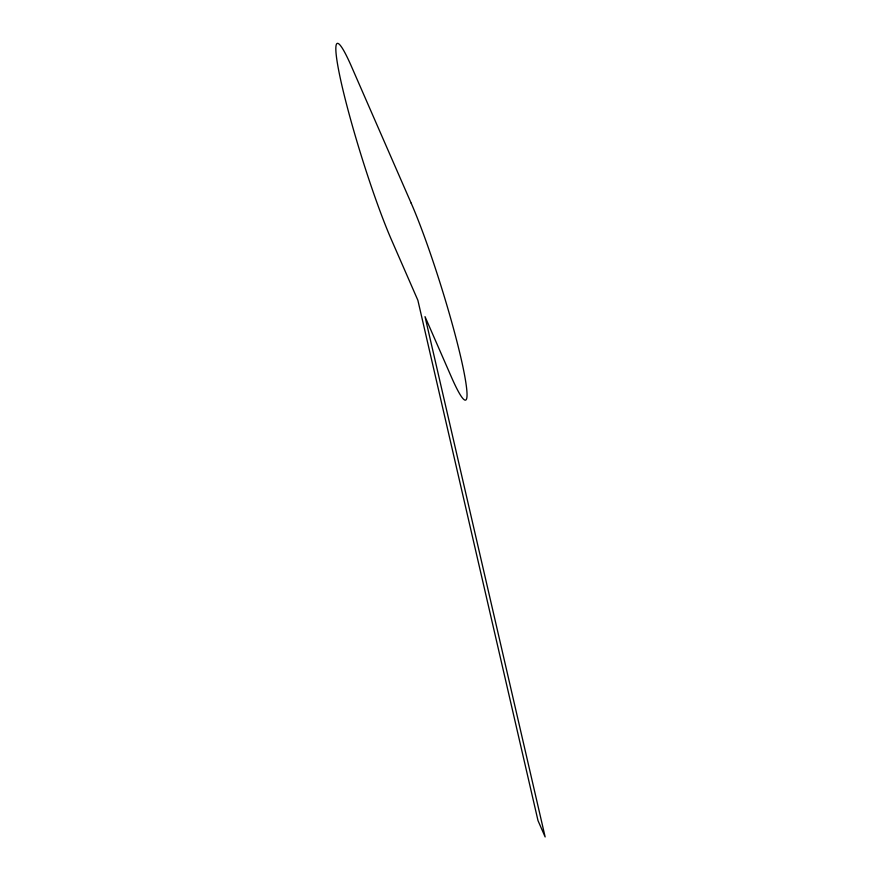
<?xml version="1.0" encoding="UTF-8"?>
<svg xmlns="http://www.w3.org/2000/svg" width="881" height="881" viewBox="0 0 881 881"><rect width="100%" height="100%" fill="white"/><g stroke="black" fill="none" stroke-linecap="round" stroke-linejoin="round"><path stroke-width="1.32" d="M411.174 203.17L351.629 66.846A115.51 10.539 72.7 0 0 341.883 85.402A115.51 10.539 72.7 0 0 391.671 240.293L417.869 300.267L537.994 820.596L545.141 836.95L425.016 316.631L451.215 376.605A115.51 10.539 72.7 0 0 460.972 358.049A115.51 10.539 72.7 0 0 411.174 203.17"/></g></svg>
